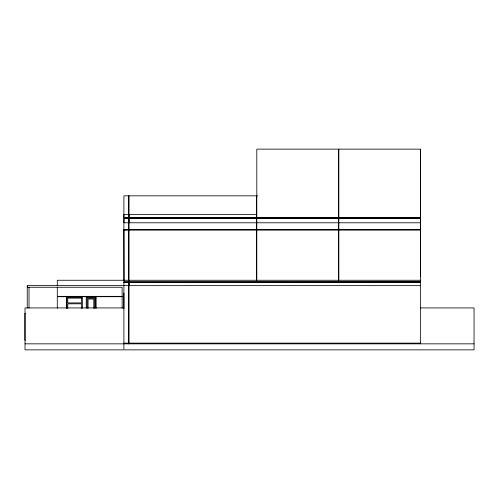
<?xml version="1.0" encoding="UTF-8"?>
<svg xmlns="http://www.w3.org/2000/svg" width="499" height="499" viewBox="0 0 499 499"><rect width="100%" height="100%" fill="white"/><g stroke="black" fill="none" stroke-linecap="round" stroke-linejoin="round"><path stroke-width="0.75" d="M123.902 308.457L123.902 293.013M123.902 280.257L123.902 229.964L128.661 229.79M128.661 285.646L128.661 282.415L123.902 282.596L123.902 349.019M128.661 222.785L128.661 214.52M129.016 285.646L129.016 282.415L420.345 282.415L420.526 343.842M129.016 222.785L129.016 214.52M420.526 276.664L420.526 149.145L256.81 149.145L256.81 229.552L338.49 229.552L338.49 218.113L256.81 218.113M128.661 218.113L124.076 218.113L123.902 222.785L420.526 222.785M129.016 282.054L420.526 281.873L420.526 229.964L338.846 229.964M257.521 195.839L123.902 195.839L123.902 217.701L128.661 217.882M256.81 214.52L123.902 214.52L123.902 217.701L128.661 217.701M256.81 217.396L420.526 217.396M129.016 217.701L256.455 217.701M256.81 217.701L338.49 217.701M338.846 217.701L420.526 217.701L420.526 149.145M129.016 217.882L256.455 217.882M256.81 217.882L338.49 217.882L338.49 149.145M420.345 217.882L338.846 217.882L338.846 149.145M129.016 218.113L256.455 218.113M420.345 218.113L338.846 218.113L338.846 229.552L420.345 229.552M128.661 218.294L123.902 218.294L123.902 229.372L128.661 229.552M129.016 218.294L256.455 218.294M256.81 218.294L338.49 218.294M338.846 218.294L420.526 218.294L420.526 229.372L338.846 229.372M123.902 229.372L128.661 229.372M129.016 229.372L256.455 229.372M256.81 229.372L338.49 229.372M129.016 229.552L256.455 229.552L256.455 195.839M129.016 229.79L256.455 229.79L256.455 280.257M420.345 229.79L338.846 229.79L338.846 280.257M128.661 229.964L123.902 229.964L124.076 282.415M129.016 229.964L256.455 229.964M256.81 229.964L338.49 229.964M420.526 280.257L57.285 280.257L57.285 285.621M123.902 281.873L128.661 281.873M129.016 281.873L420.526 281.873M124.076 282.054L128.661 282.054M123.902 282.596L128.661 282.596M129.016 282.596L420.526 282.596M123.902 285.465L27.252 285.465L27.252 308.039M123.902 285.646L420.526 285.646M27.252 287.262L122.124 287.262L122.124 308.189M122.766 296.35L57.285 296.35L57.285 287.156M122.642 296.712L57.285 296.712L57.285 308.301M123.902 307.92L25.025 307.92L25.025 349.855L474.05 349.855L474.05 307.92L420.308 307.92M25.399 313.31L24.95 313.31L24.95 340.249L25.399 340.249M123.902 343.125L420.526 343.125M25.025 343.842L474.05 343.842M420.345 282.054L420.345 282.415M420.164 282.054L420.164 282.415M338.49 280.257L338.49 229.79L256.81 229.79L256.81 280.257M129.016 195.839L129.016 343.842M128.661 195.839L128.661 343.842M124.076 229.372L124.076 229.964M96.132 296.712L96.132 308.313M95.59 308.051L95.59 297.248L86.252 297.248L86.252 308.051M94.698 308.276L94.698 298.146L87.15 298.146L87.15 308.276M93.8 308.301L93.8 299.044L88.049 299.044L88.049 308.301M82.497 308.132L82.497 297.248L66.872 297.248L66.872 308.132M81.599 308.432L81.599 303.804L67.77 303.804L67.77 308.432M66.336 296.712L66.336 308.313M57.647 296.35L57.647 296.712M29.029 287.262L29.029 308.189M27.651 286.925L27.252 286.925L27.651 286.925M81.599 298.146L67.77 298.146L67.77 302.905L81.599 302.905L81.599 298.146"/></g></svg>
